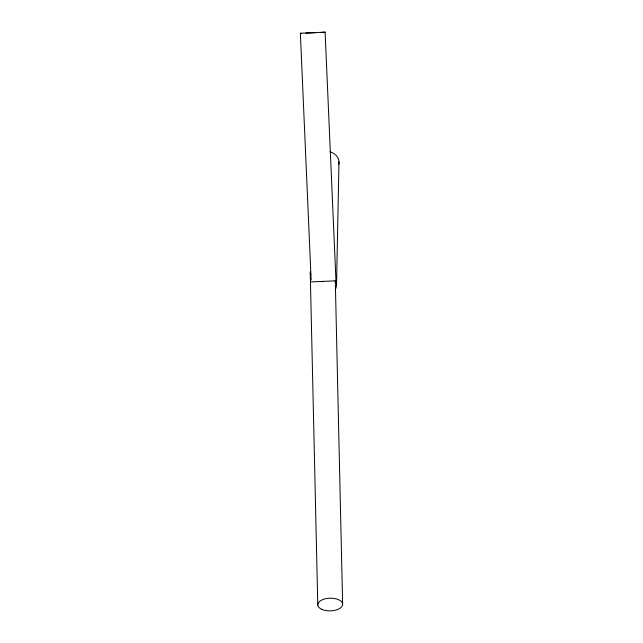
<?xml version="1.0" encoding="UTF-8"?>
<svg xmlns="http://www.w3.org/2000/svg" width="643" height="643" viewBox="0 0 643 643"><rect width="100%" height="100%" fill="white"/><g stroke="black" fill="none" stroke-linecap="round" stroke-linejoin="round"><path stroke-width="0.96" d="M336.554 284.069L338.99 161.723M311.132 279.93L300.369 33.259L325.101 32.15L335.959 280.83L334.947 280.943M325.101 32.15L320.825 32.455M311.308 281.899L335.959 280.83M315.609 32.713L305.827 33.114M321.645 281.602L323.268 281.53M300.369 33.259L301.125 33.259M335.325 281.996L342.631 603.986M310.248 273.058L317.779 605.079M310.842 274.674A12.45 6.334 -1.3 0 1 310.497 271.402M335.951 281.288A12.45 10.843 1.1 0 1 335.236 289.559M329.899 151.844A12.45 10.843 1.1 0 1 338.748 164.544M321.894 609.387A12.45 6.334 -1.3 0 0 342.381 605.642A12.45 6.334 -1.3 0 0 326.347 598.577A12.45 6.334 -1.3 0 0 321.894 609.387"/></g></svg>
